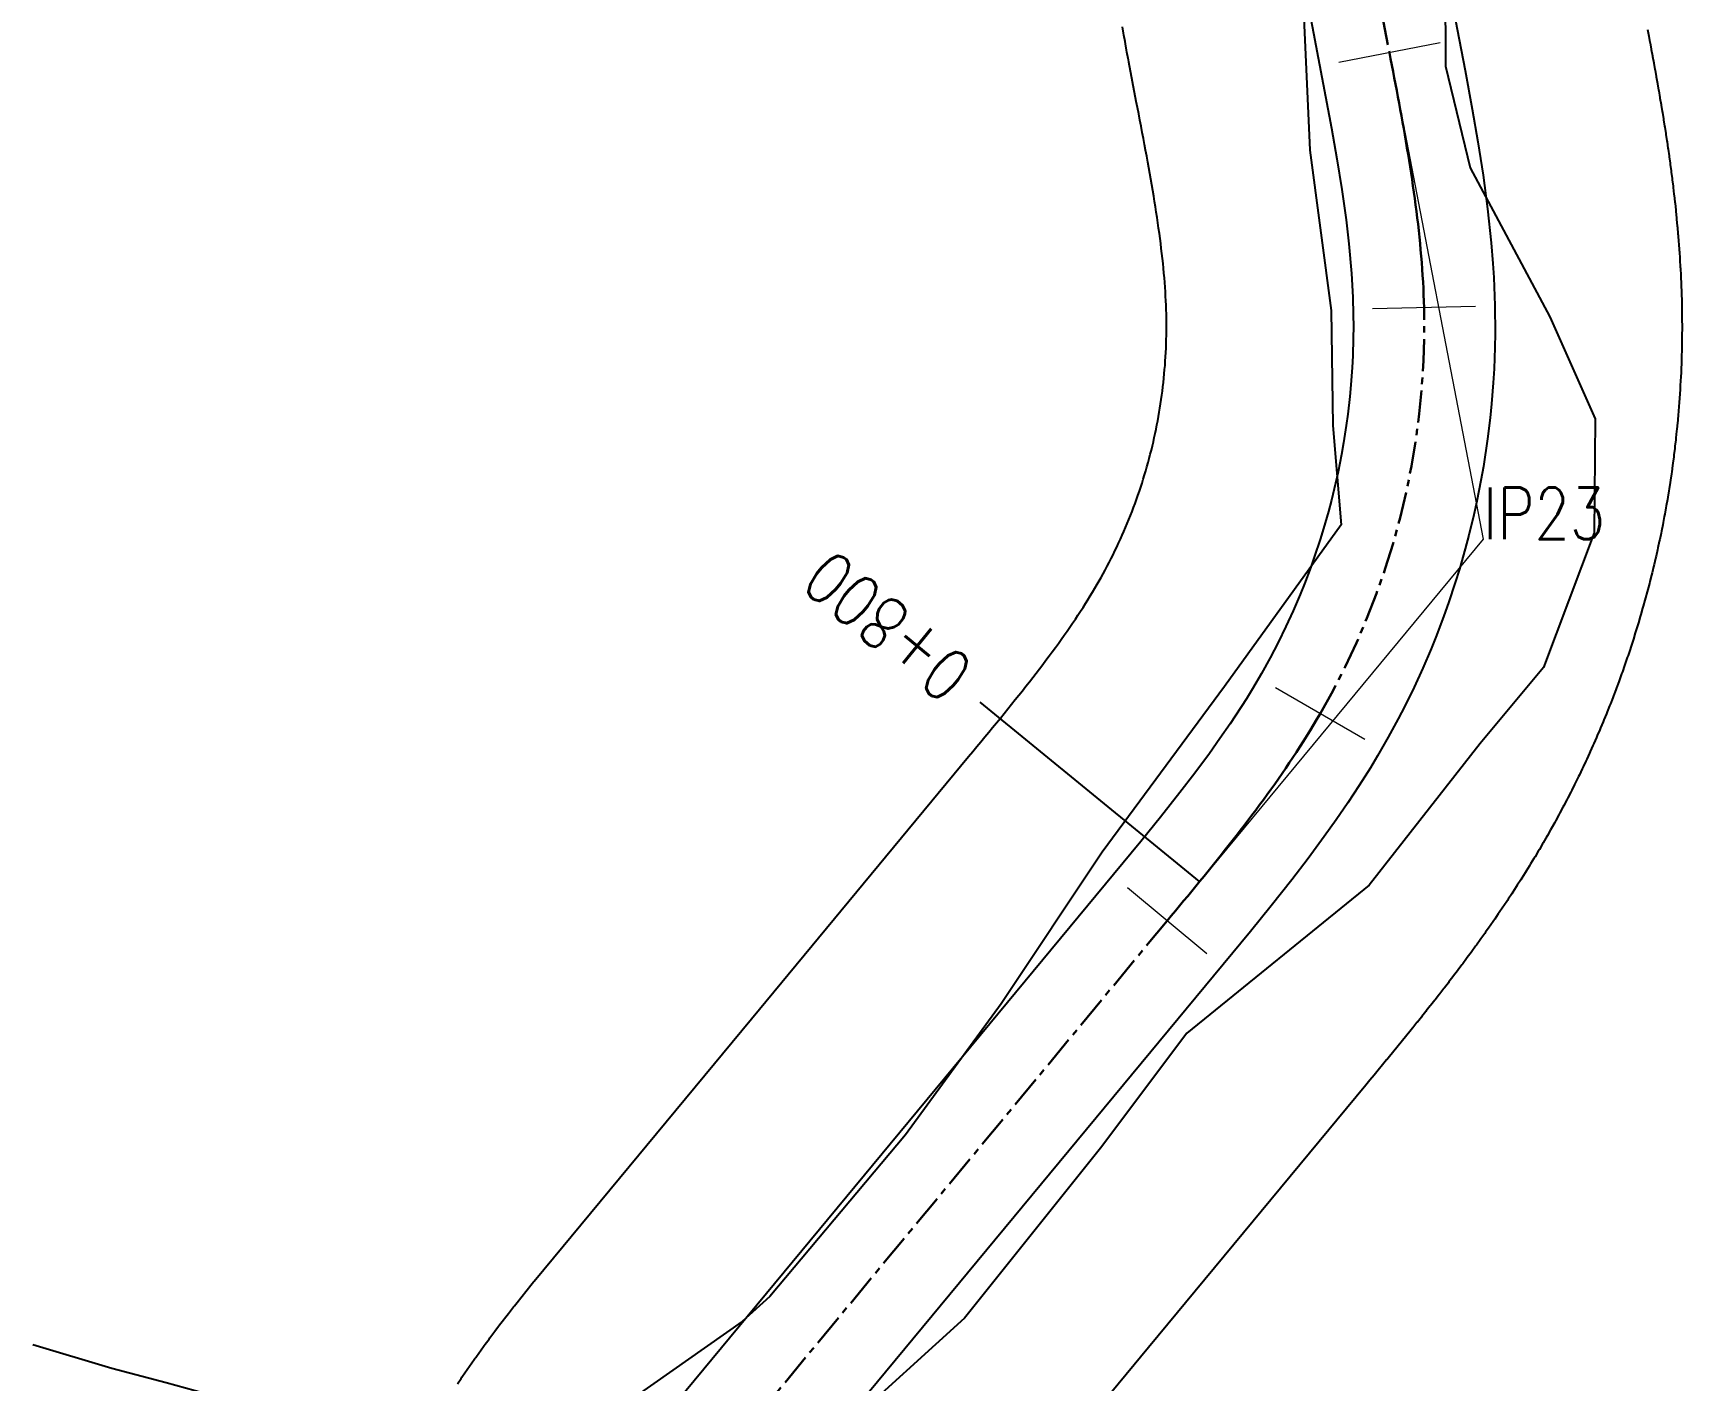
# Model space of a CAD drawing. Extents: x 337736 to 342002, y 3067251 to 3069533.
# Drawn here: x 338751.3 to 338815.3, y 3068740.8 to 3068793.1 of the extents above; entities that cross this region are included whole.
import ezdxf
from ezdxf.enums import TextEntityAlignment as Align

# ---------------------------------------------------------------- set-up
doc = ezdxf.new("R2010")
doc.units = 0
doc.header["$MEASUREMENT"] = 0
doc.linetypes.add('Center', pattern=[2, 1.25, -0.25, 0.25, -0.25])
for name, color, linetype, lineweight in [('BEC', 3, 'Continuous', 13), ('BES', 3, 'Continuous', 13), ('Chainage', 7, 'Continuous', 25), ('IP_Line', 150, 'Continuous', 9), ('RC', 9, 'Center', 30), ('Road Width', 6, 'Continuous', 25)]:
    doc.layers.add(name, color=color, linetype=linetype, lineweight=lineweight)
for name, color, linetype in [('IPName', 7, 'Continuous'), ('Right of Way', 4, 'Continuous'), ('RoadEdge', 51, 'Continuous')]:
    doc.layers.add(name, color=color, linetype=linetype)
doc.styles.get("Standard").update_dxf_attribs({"font": 'simplex.shx'})

msp = doc.modelspace()

# ---------------------------------------------------------------- linework, layer by layer
at = {"layer": 'BEC'}
for points in [[(338807.308, 3068782.446), (338803.309, 3068782.352)], [(338803.007, 3068765.645), (338799.546, 3068767.649)]]:
    msp.add_lwpolyline(points, dxfattribs=at)
at = {"layer": 'BES'}
for points in [[(338805.93, 3068792.675), (338802.002, 3068791.918)], [(338796.885, 3068757.336), (338793.804, 3068759.887)]]:
    msp.add_lwpolyline(points, dxfattribs=at)
at = {"layer": 'Chainage'}
msp.add_line((338796.603, 3068760.139), (338788.085, 3068767.099), dxfattribs=at)
at = {"layer": 'IP_Line'}
msp.add_lwpolyline([(338803.966, 3068792.296), (338807.604, 3068773.419), (338795.344, 3068758.612)], dxfattribs=at)
at = {"layer": 'RC', "linetype": 'Center'}
msp.add_lwpolyline([(338803.673, 3068793.819), (338803.966, 3068792.296), (338804.013, 3068792.051), (338804.061, 3068791.805), (338804.108, 3068791.56), (338804.155, 3068791.314), (338804.201, 3068791.068), (338804.248, 3068790.823), (338804.294, 3068790.577), (338804.34, 3068790.331), (338804.386, 3068790.086), (338804.431, 3068789.84), (338804.475, 3068789.594), (338804.519, 3068789.348), (338804.562, 3068789.101), (338804.605, 3068788.855), (338804.647, 3068788.608), (338804.688, 3068788.362), (338804.728, 3068788.115), (338804.768, 3068787.868), (338804.806, 3068787.621), (338804.844, 3068787.374), (338804.88, 3068787.127), (338804.916, 3068786.879), (338804.95, 3068786.632), (338804.983, 3068786.384), (338805.015, 3068786.136), (338805.046, 3068785.888), (338805.075, 3068785.64), (338805.103, 3068785.391), (338805.129, 3068785.142), (338805.154, 3068784.894), (338805.177, 3068784.645), (338805.199, 3068784.396), (338805.219, 3068784.147), (338805.237, 3068783.897), (338805.254, 3068783.648), (338805.269, 3068783.398), (338805.282, 3068783.149), (338805.293, 3068782.899), (338805.302, 3068782.649), (338805.308, 3068782.399, -0.138011), (338801.276, 3068766.647), (338801.15, 3068766.431), (338801.023, 3068766.216), (338800.893, 3068766.002), (338800.762, 3068765.79), (338800.629, 3068765.578), (338800.494, 3068765.367), (338800.359, 3068765.157), (338800.221, 3068764.948), (338800.082, 3068764.74), (338799.942, 3068764.533), (338799.801, 3068764.327), (338799.659, 3068764.122), (338799.515, 3068763.917), (338799.37, 3068763.713), (338799.224, 3068763.51), (338799.077, 3068763.308), (338798.929, 3068763.107), (338798.78, 3068762.906), (338798.63, 3068762.706), (338798.479, 3068762.507), (338798.327, 3068762.308), (338798.175, 3068762.11), (338798.021, 3068761.912), (338797.867, 3068761.715), (338797.713, 3068761.519), (338797.558, 3068761.323), (338797.402, 3068761.127), (338797.246, 3068760.932), (338797.089, 3068760.737), (338796.932, 3068760.543), (338796.774, 3068760.349), (338796.616, 3068760.155), (338796.458, 3068759.962), (338796.299, 3068759.768), (338796.14, 3068759.575), (338795.981, 3068759.383), (338795.822, 3068759.19), (338795.663, 3068758.997), (338795.504, 3068758.804), (338795.344, 3068758.612), (338778.486, 3068738.25)], format="xyb", dxfattribs=at)
at = {"layer": 'Right of Way'}
for points in [[(338767.81, 3068740.649), (338767.95, 3068740.856), (338767.985, 3068740.908), (338768.127, 3068741.114), (338768.162, 3068741.165), (338768.305, 3068741.371), (338768.341, 3068741.422), (338768.485, 3068741.626), (338768.521, 3068741.677), (338768.666, 3068741.881), (338768.702, 3068741.932), (338768.849, 3068742.134), (338768.886, 3068742.185), (338769.033, 3068742.387), (338769.07, 3068742.437), (338769.219, 3068742.638), (338769.257, 3068742.688), (338769.407, 3068742.888), (338769.445, 3068742.937), (338769.596, 3068743.136), (338769.634, 3068743.186), (338769.787, 3068743.384), (338769.825, 3068743.433), (338769.979, 3068743.63), (338770.018, 3068743.679), (338770.173, 3068743.875), (338770.212, 3068743.924), (338770.368, 3068744.119), (338770.408, 3068744.168), (338770.565, 3068744.362), (338770.605, 3068744.41), (338770.764, 3068744.603), (338770.784, 3068744.627), (338779.213, 3068754.808), (338787.641, 3068764.989), (338787.8, 3068765.181), (338787.957, 3068765.371), (338788.113, 3068765.559), (338788.268, 3068765.747), (338788.421, 3068765.932), (338788.573, 3068766.117), (338788.723, 3068766.299), (338788.871, 3068766.481), (338789.018, 3068766.661), (338789.163, 3068766.839), (338789.306, 3068767.017), (338789.448, 3068767.193), (338789.588, 3068767.368), (338789.726, 3068767.541), (338789.863, 3068767.714), (338789.997, 3068767.885), (338790.13, 3068768.055), (338790.261, 3068768.223), (338790.39, 3068768.391), (338790.517, 3068768.557), (338790.642, 3068768.723), (338790.765, 3068768.887), (338790.886, 3068769.05), (338791.005, 3068769.212), (338791.122, 3068769.373), (338791.237, 3068769.533), (338791.35, 3068769.691), (338791.461, 3068769.849), (338791.57, 3068770.006), (338791.676, 3068770.161), (338791.781, 3068770.316), (338791.883, 3068770.469), (338791.983, 3068770.621), (338792.081, 3068770.773), (338792.177, 3068770.923), (338792.271, 3068771.072), (338792.362, 3068771.22), (338792.451, 3068771.367), (338792.538, 3068771.513), (338792.633, 3068771.676), (338792.703, 3068771.797), (338792.778, 3068771.929), (338792.858, 3068772.075), (338792.938, 3068772.221), (338793.016, 3068772.369), (338793.093, 3068772.516), (338793.169, 3068772.665), (338793.244, 3068772.814), (338793.317, 3068772.964), (338793.389, 3068773.114), (338793.46, 3068773.265), (338793.529, 3068773.416), (338793.597, 3068773.568), (338793.664, 3068773.721), (338793.73, 3068773.874), (338793.795, 3068774.028), (338793.858, 3068774.182), (338793.92, 3068774.337), (338793.98, 3068774.492), (338794.039, 3068774.648), (338794.097, 3068774.804), (338794.154, 3068774.961), (338794.209, 3068775.118), (338794.264, 3068775.276), (338794.316, 3068775.434), (338794.368, 3068775.592), (338794.418, 3068775.751), (338794.467, 3068775.911), (338794.514, 3068776.07), (338794.56, 3068776.23), (338794.605, 3068776.391), (338794.648, 3068776.552), (338794.69, 3068776.713), (338794.731, 3068776.875), (338794.771, 3068777.037), (338794.809, 3068777.199), (338794.845, 3068777.362), (338794.881, 3068777.524), (338794.915, 3068777.688), (338794.947, 3068777.851), (338794.978, 3068778.015), (338795.008, 3068778.179), (338795.037, 3068778.343), (338795.064, 3068778.507), (338795.09, 3068778.672), (338795.114, 3068778.837), (338795.137, 3068779.002), (338795.159, 3068779.167), (338795.179, 3068779.333), (338795.198, 3068779.498), (338795.216, 3068779.664), (338795.232, 3068779.83), (338795.246, 3068779.996), (338795.26, 3068780.162), (338795.272, 3068780.328), (338795.282, 3068780.495), (338795.292, 3068780.661), (338795.299, 3068780.827), (338795.306, 3068780.994), (338795.311, 3068781.161), (338795.315, 3068781.327), (338795.317, 3068781.494), (338795.318, 3068781.661), (338795.317, 3068781.827), (338795.316, 3068781.979), (338795.312, 3068782.146), (338795.307, 3068782.33), (338795.301, 3068782.5), (338795.293, 3068782.671), (338795.284, 3068782.845), (338795.274, 3068783.021), (338795.262, 3068783.199), (338795.249, 3068783.378), (338795.234, 3068783.56), (338795.218, 3068783.744), (338795.201, 3068783.929), (338795.182, 3068784.117), (338795.162, 3068784.306), (338795.14, 3068784.498), (338795.117, 3068784.691), (338795.093, 3068784.887), (338795.068, 3068785.084), (338795.041, 3068785.283), (338795.013, 3068785.485), (338794.984, 3068785.688), (338794.954, 3068785.893), (338794.923, 3068786.1), (338794.89, 3068786.309), (338794.856, 3068786.52), (338794.822, 3068786.732), (338794.786, 3068786.947), (338794.749, 3068787.164), (338794.711, 3068787.383), (338794.672, 3068787.603), (338794.633, 3068787.826), (338794.592, 3068788.05), (338794.551, 3068788.277), (338794.508, 3068788.505), (338794.465, 3068788.735), (338794.422, 3068788.968), (338794.377, 3068789.202), (338794.332, 3068789.438), (338794.287, 3068789.677), (338794.24, 3068789.917), (338794.194, 3068790.16), (338794.147, 3068790.404), (338793.853, 3068791.927), (338793.851, 3068791.939), (338793.837, 3068792.014), (338793.826, 3068792.067), (338793.781, 3068792.313), (338793.766, 3068792.395), (338793.722, 3068792.641), (338793.708, 3068792.723), (338793.667, 3068792.97), (338793.653, 3068793.052), (338793.614, 3068793.299)], [(338813.976, 3068793.194), (338814.025, 3068792.94), (338814.027, 3068792.93), (338814.073, 3068792.684), (338814.076, 3068792.672), (338814.122, 3068792.426), (338814.124, 3068792.412), (338814.17, 3068792.166), (338814.173, 3068792.15), (338814.219, 3068791.904), (338814.222, 3068791.885), (338814.267, 3068791.639), (338814.271, 3068791.619), (338814.315, 3068791.373), (338814.319, 3068791.35), (338814.363, 3068791.104), (338814.368, 3068791.08), (338814.411, 3068790.833), (338814.416, 3068790.807), (338814.458, 3068790.56), (338814.463, 3068790.532), (338814.505, 3068790.285), (338814.51, 3068790.254), (338814.552, 3068790.008), (338814.557, 3068789.975), (338814.597, 3068789.728), (338814.603, 3068789.693), (338814.642, 3068789.446), (338814.648, 3068789.409), (338814.687, 3068789.162), (338814.693, 3068789.123), (338814.73, 3068788.876), (338814.737, 3068788.835), (338814.773, 3068788.587), (338814.779, 3068788.544), (338814.815, 3068788.297), (338814.821, 3068788.251), (338814.855, 3068788.004), (338814.862, 3068787.956), (338814.895, 3068787.708), (338814.902, 3068787.659), (338814.933, 3068787.411), (338814.94, 3068787.359), (338814.97, 3068787.111), (338814.977, 3068787.057), (338815.006, 3068786.809), (338815.013, 3068786.753), (338815.04, 3068786.505), (338815.047, 3068786.447), (338815.073, 3068786.198), (338815.079, 3068786.138), (338815.104, 3068785.889), (338815.11, 3068785.827), (338815.134, 3068785.578), (338815.139, 3068785.514), (338815.161, 3068785.265), (338815.167, 3068785.198), (338815.187, 3068784.949), (338815.192, 3068784.881), (338815.21, 3068784.631), (338815.215, 3068784.561), (338815.232, 3068784.311), (338815.237, 3068784.238), (338815.251, 3068783.989), (338815.255, 3068783.914), (338815.268, 3068783.664), (338815.272, 3068783.587), (338815.283, 3068783.337), (338815.286, 3068783.258), (338815.295, 3068783.009), (338815.298, 3068782.927), (338815.305, 3068782.677), (338815.306, 3068782.627), (338815.312, 3068782.377), (338815.314, 3068782.263), (338815.316, 3068782.013), (338815.317, 3068781.929), (338815.318, 3068781.679), (338815.318, 3068781.596), (338815.316, 3068781.346), (338815.316, 3068781.263), (338815.312, 3068781.013), (338815.311, 3068780.929), (338815.305, 3068780.68), (338815.303, 3068780.596), (338815.295, 3068780.346), (338815.293, 3068780.263), (338815.283, 3068780.013), (338815.279, 3068779.93), (338815.268, 3068779.68), (338815.263, 3068779.597), (338815.25, 3068779.347), (338815.245, 3068779.264), (338815.229, 3068779.015), (338815.223, 3068778.932), (338815.205, 3068778.682), (338815.199, 3068778.599), (338815.179, 3068778.35), (338815.172, 3068778.267), (338815.15, 3068778.018), (338815.142, 3068777.935), (338815.118, 3068777.686), (338815.109, 3068777.603), (338815.083, 3068777.355), (338815.074, 3068777.272), (338815.045, 3068777.023), (338815.036, 3068776.941), (338815.005, 3068776.692), (338814.995, 3068776.61), (338814.962, 3068776.362), (338814.951, 3068776.279), (338814.917, 3068776.032), (338814.905, 3068775.949), (338814.868, 3068775.702), (338814.856, 3068775.62), (338814.817, 3068775.373), (338814.804, 3068775.29), (338814.763, 3068775.044), (338814.749, 3068774.961), (338814.706, 3068774.715), (338814.692, 3068774.633), (338814.647, 3068774.387), (338814.631, 3068774.305), (338814.585, 3068774.06), (338814.569, 3068773.978), (338814.52, 3068773.733), (338814.503, 3068773.651), (338814.452, 3068773.406), (338814.435, 3068773.325), (338814.382, 3068773.08), (338814.364, 3068772.999), (338814.309, 3068772.755), (338814.29, 3068772.674), (338814.233, 3068772.431), (338814.214, 3068772.35), (338814.154, 3068772.107), (338814.134, 3068772.026), (338814.073, 3068771.783), (338814.053, 3068771.703), (338813.989, 3068771.461), (338813.968, 3068771.38), (338813.903, 3068771.139), (338813.881, 3068771.058), (338813.814, 3068770.818), (338813.791, 3068770.738), (338813.722, 3068770.497), (338813.698, 3068770.417), (338813.627, 3068770.178), (338813.603, 3068770.098), (338813.53, 3068769.859), (338813.505, 3068769.779), (338813.43, 3068769.541), (338813.405, 3068769.461), (338813.328, 3068769.224), (338813.302, 3068769.144), (338813.223, 3068768.907), (338813.196, 3068768.828), (338813.115, 3068768.592), (338813.087, 3068768.513), (338813.004, 3068768.277), (338812.976, 3068768.199), (338812.891, 3068767.964), (338812.863, 3068767.886), (338812.776, 3068767.651), (338812.746, 3068767.573), (338812.657, 3068767.339), (338812.628, 3068767.262), (338812.537, 3068767.029), (338812.506, 3068766.951), (338812.413, 3068766.719), (338812.382, 3068766.642), (338812.287, 3068766.411), (338812.255, 3068766.334), (338812.159, 3068766.103), (338812.126, 3068766.026), (338812.028, 3068765.797), (338811.994, 3068765.72), (338811.894, 3068765.491), (338811.86, 3068765.415), (338811.758, 3068765.187), (338811.723, 3068765.111), (338811.619, 3068764.884), (338811.584, 3068764.808), (338811.478, 3068764.582), (338811.442, 3068764.507), (338811.334, 3068764.281), (338811.298, 3068764.206), (338811.188, 3068763.982), (338811.151, 3068763.907), (338811.039, 3068763.683), (338811.001, 3068763.609), (338810.888, 3068763.386), (338810.85, 3068763.312), (338810.734, 3068763.091), (338810.695, 3068763.017), (338810.578, 3068762.796), (338810.538, 3068762.723), (338810.419, 3068762.503), (338810.379, 3068762.43), (338810.258, 3068762.211), (338810.218, 3068762.138), (338810.095, 3068761.921), (338810.039, 3068761.822), (338809.93, 3068761.635), (338809.91, 3068761.6), (338809.784, 3068761.384), (338809.742, 3068761.314), (338809.614, 3068761.099), (338809.574, 3068761.032), (338809.444, 3068760.818), (338809.404, 3068760.752), (338809.272, 3068760.539), (338809.233, 3068760.476), (338809.1, 3068760.264), (338809.061, 3068760.202), (338808.927, 3068759.991), (338808.888, 3068759.932), (338808.752, 3068759.722), (338808.715, 3068759.664), (338808.578, 3068759.455), (338808.541, 3068759.4), (338808.402, 3068759.192), (338808.366, 3068759.138), (338808.226, 3068758.931), (338808.191, 3068758.88), (338808.05, 3068758.673), (338808.015, 3068758.624), (338807.873, 3068758.418), (338807.839, 3068758.37), (338807.695, 3068758.166), (338807.663, 3068758.12), (338807.518, 3068757.916), (338807.486, 3068757.872), (338807.34, 3068757.669), (338807.31, 3068757.627), (338807.163, 3068757.425), (338807.133, 3068757.385), (338806.985, 3068757.183), (338806.957, 3068757.145), (338806.808, 3068756.944), (338806.78, 3068756.907), (338806.63, 3068756.707), (338806.604, 3068756.672), (338806.453, 3068756.473), (338806.428, 3068756.44), (338806.276, 3068756.241), (338806.252, 3068756.21), (338806.1, 3068756.011), (338806.077, 3068755.982), (338805.924, 3068755.784), (338805.902, 3068755.756), (338805.748, 3068755.559), (338805.727, 3068755.533), (338805.573, 3068755.337), (338805.553, 3068755.312), (338805.398, 3068755.116), (338805.38, 3068755.093), (338805.224, 3068754.898), (338805.207, 3068754.876), (338805.051, 3068754.681), (338805.036, 3068754.662), (338804.879, 3068754.467), (338804.864, 3068754.449), (338804.707, 3068754.255), (338804.694, 3068754.239), (338804.536, 3068754.045), (338804.525, 3068754.03), (338804.367, 3068753.836), (338804.356, 3068753.823), (338804.198, 3068753.63), (338804.189, 3068753.619), (338804.03, 3068753.425), (338804.022, 3068753.416), (338803.863, 3068753.223), (338803.857, 3068753.215), (338803.698, 3068753.022), (338803.533, 3068752.822), (338803.37, 3068752.625), (338803.208, 3068752.429), (338803.047, 3068752.235), (338794.618, 3068742.054), (338786.199, 3068731.885)]]:
    msp.add_lwpolyline(points, dxfattribs=at)
at = {"layer": 'Road Width'}
for points in [[(338806.295, 3068794.76), (338806.899, 3068791.604), (338807.178, 3068790.102), (338807.397, 3068788.833), (338807.598, 3068787.545), (338807.773, 3068786.24), (338807.914, 3068784.916), (338807.979, 3068784.113), (338808.013, 3068783.574), (338808.057, 3068782.488), (338808.067, 3068781.397), (338808.057, 3068780.851), (338808.026, 3068780.033), (338807.994, 3068779.488), (338807.929, 3068778.672), (338807.874, 3068778.129), (338807.775, 3068777.316), (338807.612, 3068776.237), (338807.517, 3068775.7), (338807.357, 3068774.897), (338807.239, 3068774.364), (338807.046, 3068773.568), (338806.907, 3068773.04), (338806.681, 3068772.253), (338806.519, 3068771.732), (338806.261, 3068770.955), (338806.078, 3068770.441), (338805.787, 3068769.676), (338805.583, 3068769.169), (338805.26, 3068768.417), (338804.92, 3068767.672), (338804.56, 3068766.937), (338804.31, 3068766.452), (338803.92, 3068765.732), (338803.507, 3068765.014), (338803.227, 3068764.548), (338802.796, 3068763.862), (338802.353, 3068763.189), (338801.9, 3068762.529), (338801.439, 3068761.881), (338800.813, 3068761.034), (338800.178, 3068760.206), (338799.377, 3068759.194), (338798.572, 3068758.203), (338780.553, 3068736.435)], [(338800.879, 3068793.804), (338801.721, 3068789.369), (338801.931, 3068788.173), (338802.121, 3068786.987), (338802.284, 3068785.813), (338802.391, 3068784.881), (338802.493, 3068783.725), (338802.544, 3068782.809), (338802.564, 3068782.126), (338802.568, 3068781.672), (338802.564, 3068781.218), (338802.544, 3068780.537), (338802.521, 3068780.084), (338802.472, 3068779.404), (338802.431, 3068778.952), (338802.354, 3068778.275), (338802.293, 3068777.825), (338802.188, 3068777.152), (338802.109, 3068776.705), (338801.976, 3068776.036), (338801.879, 3068775.593), (338801.718, 3068774.931), (338801.602, 3068774.492), (338801.414, 3068773.837), (338801.279, 3068773.403), (338801.064, 3068772.757), (338800.912, 3068772.329), (338800.67, 3068771.692), (338800.5, 3068771.271), (338800.232, 3068770.645), (338799.948, 3068770.025), (338799.649, 3068769.413), (338799.335, 3068768.809), (338799.005, 3068768.213), (338798.656, 3068767.617), (338798.417, 3068767.226), (338797.789, 3068766.258), (338797.393, 3068765.681), (338796.985, 3068765.107), (338796.421, 3068764.345), (338795.839, 3068763.586), (338795.089, 3068762.638), (338794.318, 3068761.689), (338776.309, 3068739.933)]]:
    msp.add_lwpolyline(points, dxfattribs=at)
at = {"layer": 'RoadEdge'}
for points in [[(338806.119, 3068798.103, 1401.72), (338806.147, 3068791.775, 1402.115), (338807.095, 3068787.829, 1402.357), (338810.195, 3068782.045, 1402.661), (338811.954, 3068778.082, 1402.862), (338811.912, 3068773.659, 1402.986), (338809.942, 3068768.437, 1403.138), (338807.489, 3068765.494, 1403.24), (338803.178, 3068759.997, 1403.401), (338796.103, 3068754.25, 1403.816), (338792.752, 3068749.798, 1404.016), (338787.487, 3068743.192, 1404.301), (338782.842, 3068738.984, 1404.484), (338781.648, 3068737, 1404.462), (338779.071, 3068732.12, 1404.594), (338774.172, 3068723.678, 1404.832), (338776.093, 3068720.71, 1404.829), (338779.301, 3068718.389, 1404.857), (338782.907, 3068716.707, 1404.832), (338788.339, 3068715.158, 1404.734)], [(338800.636, 3068793.924, 1401.733), (338800.882, 3068788.511, 1402.695), (338801.704, 3068782.296, 1402.224), (338801.77, 3068777.826, 1403.074), (338802.091, 3068773.978, 1403.279), (338797.568, 3068767.701, 1403.154), (338792.823, 3068761.278, 1403.247), (338788.898, 3068755.398, 1403.654), (338785.196, 3068750.314, 1403.859), (338779.926, 3068744.032, 1404.217), (338778.858, 3068743.066, 1404.28), (338774.69, 3068740.147, 1404.502), (338773.183, 3068737.617, 1404.742), (338768.139, 3068739.139, 1405.171), (338763.465, 3068739.432, 1405.712), (338761.295, 3068739.703, 1406.006), (338758.386, 3068740.165, 1406.495), (338756.502, 3068740.686, 1406.748), (338754.401, 3068741.248, 1407.107), (338751.341, 3068742.163, 1407.691)]]:
    msp.add_polyline3d(points, dxfattribs=at)

# ---------------------------------------------------------------- texts
at = {"layer": 'Chainage', "width": 0.8}
msp.add_text('0+800', height=2, rotation=140.75202, dxfattribs=at).set_placement((338787.31, 3068767.731), align=Align.MIDDLE_LEFT)
at = {"layer": 'IPName', "width": 0.8}
msp.add_text('IP23', height=2, dxfattribs=at).set_placement((338807.604, 3068773.419))

doc.saveas('drawing.dxf')
